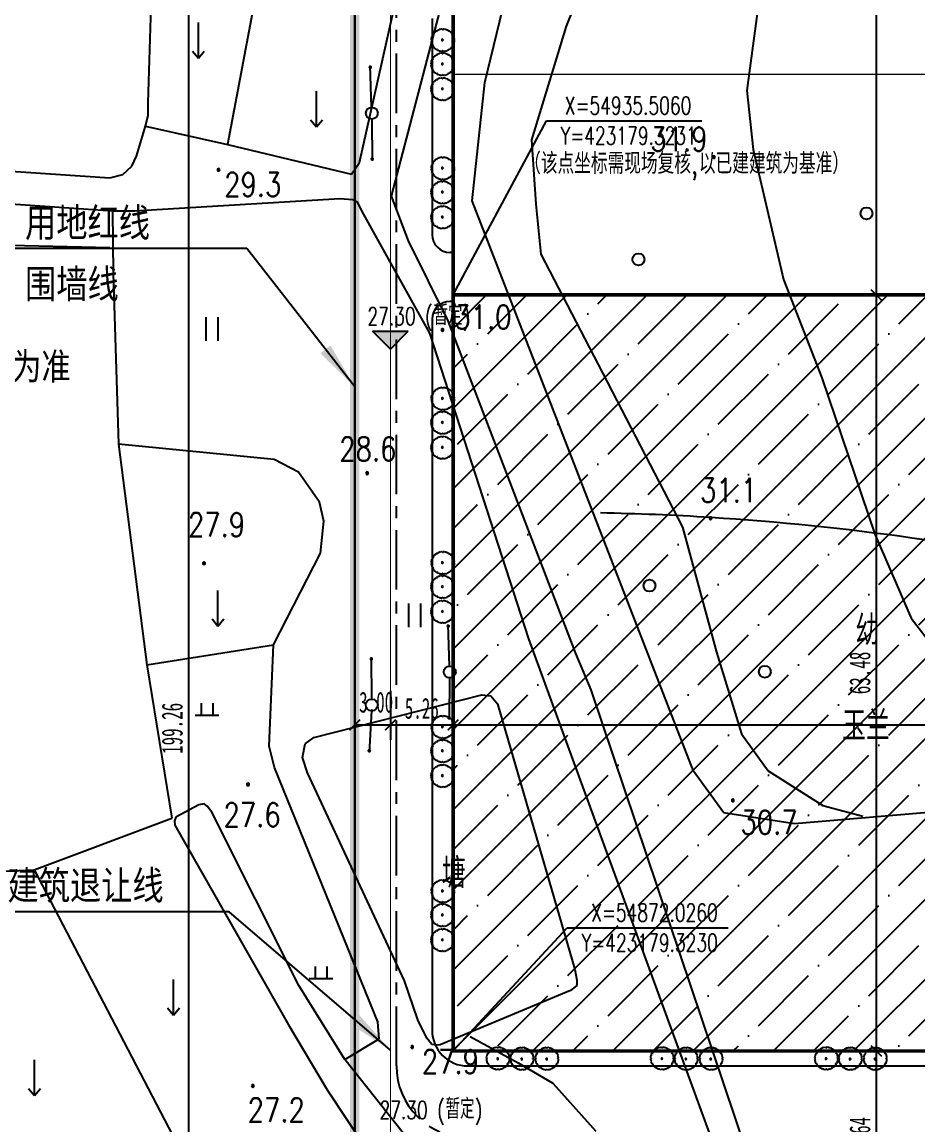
# Model space of a CAD drawing. Header units: millimetres. Extents: x 423080 to 423918, y 54742 to 55570.
# Drawn here: x 423143.1 to 423218.3, y 54865.8 to 54958.4 of the extents above; entities that cross this region are included whole.
import ezdxf
from ezdxf.enums import TextEntityAlignment as Align

# ---------------------------------------------------------------- set-up
doc = ezdxf.new("R2010")
doc.units = ezdxf.units.MM
for name, pattern in [('ACAD_ISO10W100', [18, 12, -3, 0, -3]), ('CENTERX2', [4, 2.5, -0.5, 0.5, -0.5]), ('DASH', [0.35, 0.25, -0.1])]:
    doc.linetypes.add(name, pattern=pattern)
doc.layers.add('0 - 已设计道路边线', color=140, linetype='Continuous', lineweight=50)
for name, color, linetype in [('0 - 建筑控制线', 40, 'Continuous'), ('0 - 新建建筑', 7, 'Continuous'), ('0 - 规划--用地红线', 6, 'Continuous'), ('DIM_COOR', 171, 'Continuous'), ('DIM_ELEV', 171, 'Continuous'), ('DIM_LEAD', 171, 'Continuous'), ('LV', 3, 'Continuous'), ('PUB_DIM', 171, 'Continuous'), ('PUB_TEXT', 7, 'Continuous'), ('Road-zx', 6, 'Continuous'), ('TREE', 3, 'Continuous'), ('地形图', 252, 'Continuous'), ('建设布局', 7, 'Continuous')]:
    doc.layers.add(name, color=color, linetype=linetype)
doc.styles.add('_TCH_DIM', font='SIMPLEX', dxfattribs={"bigfont": 'GBCBIG'})
doc.styles.add('HT', font='simhei.ttf', dxfattribs={"width": 0.8})
doc.styles.add('HZ', font='rs.shx', dxfattribs={"width": 0.8, "bigfont": 'hztxt.shx'})
doc.styles.add('ST_T3', font='', dxfattribs={"width": 0.6})
doc.styles.get("Standard").update_dxf_attribs({"font": 'txt', "bigfont": 'gbcbig.shx'})
doc.styles.get('ST_T3').set_extended_font_data('SimSun')
doc.linetypes.add('FENCELINE2', pattern='A,6.35,-2.54,[132,ltypeshp.shx,S=2.54,R=0,X=-2.54,Y=0],-2.54,25.4', length=36.83)
doc.dimstyles.new('_TCH_ARCH_M_M&&1', dxfattribs={"dimtxt": 1.75, "dimasz": 0.9, "dimexe": 1.25, "dimexo": 1.5, "dimgap": 0.5, "dimtad": 1, "dimzin": 0, "dimdsep": 46, "dimtxsty": 'ST_T3', "dimblk": 'ARCHTICK', "dimcen": 0.09, "dimclrt": 7, "dimazin": 2, "dimtfac": 1, "dimtix": 1, "dimtmove": 2, "dimatfit": 3, "dimfxl": 0, "dimtolj": 1, "dimtzin": 0, "dimarcsym": 0})

# ---------------------------------------------------------------- blocks, each defined once
blk = doc.blocks.new('BRANCHD', base_point=(0.5, 0.5))
for p, q in [((0.951, 0.743), (0.931, 0.754)), ((0.962, 0.694), (0.951, 0.743)), ((0.974, 0.687), (0.962, 0.694)), ((0.97, 0.587), (0.994, 0.594)), ((0.97, 0.571), (0.97, 0.587)), ((1.008, 0.55), (0.97, 0.571)), ((0.987, 0.668), (0.974, 0.687)), ((0.982, 0.647), (0.987, 0.668)), ((0.997, 0.62), (0.982, 0.647)), ((0.994, 0.594), (0.997, 0.62)), ((0.998, 0.504), (1.008, 0.52)), ((1.008, 0.52), (1.008, 0.55))]:
    blk.add_line(p, q)
blk = doc.blocks.new('M_F16')
at = {"xscale": 1016, "yscale": 1016, "zscale": 1016}
for rotation in [90, 59.99999999999999, 150, 180, 120, 30, 330.0000000000001, 210, 240, 270, 300.0000000000001]:
    blk.add_blockref('BRANCHD', (3, 9), dxfattribs=dict(at, rotation=rotation))
blk.add_blockref('BRANCHD', (3, 9), dxfattribs=at)
at = {"width": 0.8, "flags": 9}
for tag in ['YSIZE', 'XSIZE']:
    blk.add_attdef(tag, (0, 0), '', height=0.2, dxfattribs=at)
blk = doc.blocks.new('SHU1')
at = {"layer": 'LV'}
for radius in [137, 92.1]:
    blk.add_circle((214, 644), radius, dxfattribs=at)
at = {"layer": 'LV', "xscale": 4.5, "yscale": 4.5, "zscale": 4.5}
blk.add_blockref('M_F16', (267, 678), dxfattribs=at)
blk = doc.blocks.new('dxing')
at = {"layer": '地形图', "color": 250, "linetype": 'Continuous'}
for p, q in [((421303.574, 54821.456, 29.12), (421297.664, 54789.946, 29.12)), ((421308.742, 54788.422, 30.34), (421315.574, 54818.986, 30.34)), ((421319.489, 54816.443, 30.69), (421311.394, 54785.596, 30.69)), ((421330.522, 54810.934, 31), (421326.102, 54799.887, 31)), ((421319.275, 54795.146, 30.69), (421322.899, 54810.192, 30.69)), ((421342.855, 54806.396, 32), (421341.263, 54794.492, 32)), ((421291.011, 54793.436, 28.92), (421291.337, 54803.944, 28.92)), ((421295.217, 54797.194), (421295.217, 54800.194)), ((421326.102, 54799.887, 31), (421323.2, 54790.347, 31)), ((421294.717, 54797.794), (421295.217, 54797.194)), ((421295.217, 54797.194), (421295.717, 54797.794)), ((421309.767, 54793.076), (421309.647, 54796.574)), ((421318.214, 54785.226, 30.69), (421319.275, 54795.146, 30.69)), ((421305.132, 54791.419), (421305.132, 54794.419)), ((421341.263, 54794.492, 32), (421341.81, 54789.532, 32)), ((421290.993, 54792.398, 28.92), (421291.011, 54793.436, 28.92)), ((421290.774, 54791.486, 28.92), (421290.993, 54792.398, 28.92)), ((421290.021, 54788.969, 28.92), (421290.774, 54791.486, 28.92)), ((421290.774, 54791.486, 29.34), (421297.664, 54789.946, 29.34)), ((421304.632, 54792.019), (421305.132, 54791.419)), ((421305.132, 54791.419), (421305.632, 54792.019)), ((421309.788, 54792.076), (421309.815, 54788.577)), ((421234.446, 54790.673, 28.92), (421287.788, 54787.15, 28.92)), ((421323.2, 54790.347, 31), (421323.549, 54784.94, 31)), ((421297.664, 54789.946, 29.34), (421308.074, 54787.456, 29.34)), ((421341.81, 54789.532, 32), (421344.36, 54778.609, 32)), ((421289.631, 54788.13, 28.92), (421290.021, 54788.969, 28.92)), ((421308.074, 54787.456, 30.34), (421308.742, 54788.422, 30.34)), ((421288.884, 54787.426, 28.92), (421289.631, 54788.13, 28.92)), ((421287.788, 54787.15, 28.92), (421288.884, 54787.426, 28.92)), ((421288.884, 54787.426, 28.92), (421288.884, 54787.426, 28.92)), ((421284.761, 54784.574, 29.3), (421260.821, 54786.174, 29.3)), ((421307.105, 54785.391), (421289.875, 54784.357)), ((421308.184, 54785.296), (421307.105, 54785.391)), ((421308.598, 54785.066), (421308.184, 54785.296)), ((421308.954, 54784.384), (421308.598, 54785.066)), ((421311.394, 54785.596, 30.28), (421312.824, 54781.856, 30.28)), ((421336.777, 54737.318, 30.69), (421318.214, 54785.226, 30.69)), ((421323.549, 54784.94, 31), (421323.979, 54780.749, 31)), ((421288.014, 54784.356, 29.3), (421284.761, 54784.574, 29.3)), ((421289.875, 54784.357), (421288.014, 54784.356)), ((421288.014, 54784.356), (421288.074, 54779.136)), ((421314.654, 54774.116), (421308.954, 54784.384)), ((421272.456, 54781.663, 26.29), (421287.781, 54781.309, 26.29)), ((421312.824, 54781.856, 30.28), (421316.168, 54775.151, 30.28)), ((421323.979, 54780.749, 31), (421328.778, 54771.476, 31)), ((421288.074, 54779.136), (421288.504, 54764.786)), ((421344.36, 54778.609, 32), (421347.562, 54770.353, 32)), ((421295.881, 54773.458), (421295.881, 54775.458)), ((421296.881, 54773.458), (421296.881, 54775.458)), ((421316.168, 54775.151, 30.28), (421326.894, 54747.212, 30.28)), ((421322.964, 54748.426), (421314.654, 54774.116)), ((421328.778, 54771.476, 31), (421335.875, 54757.803, 31)), ((421347.562, 54770.353, 32), (421352.024, 54757.233, 32)), ((421288.504, 54764.786), (421290.884, 54746.256)), ((421301.594, 54763.496), (421288.504, 54764.786)), ((421303.636, 54762.442), (421301.594, 54763.496)), ((421305.39, 54759.909), (421303.636, 54762.442)), ((421305.764, 54758.306), (421305.39, 54759.909)), ((421305.487, 54755.622), (421305.764, 54758.306)), ((421335.875, 54757.803, 31), (421338.717, 54747.325, 31)), ((421352.024, 54757.233, 32), (421355.061, 54750.167, 32)), ((421301.524, 54747.936), (421305.487, 54755.622)), ((421296.865, 54749.505), (421296.865, 54752.505)), ((421312.891, 54749.418), (421312.891, 54751.418)), ((421313.891, 54749.418), (421313.891, 54751.418)), ((421296.365, 54750.105), (421296.865, 54749.505)), ((421296.865, 54749.505), (421297.365, 54750.105)), ((421316.308, 54746.156), (421316.196, 54749.654)), ((421355.061, 54750.167, 32), (421358.324, 54745.951, 32)), ((421290.884, 54746.256), (421301.524, 54747.936)), ((421301.169, 54739.426, 27.03), (421301.524, 54747.936, 27.03)), ((421339.721, 54702.663), (421322.964, 54748.426)), ((421309.77, 54743.386, 4.13), (421309.742, 54746.886, 4.13)), ((421326.894, 54747.212, 30.28), (421328.174, 54744.156, 30.28)), ((421338.717, 54747.325, 31), (421340.833, 54740.474, 31)), ((421290.884, 54746.256), (421292.984, 54733.376)), ((421316.317, 54745.156), (421316.271, 54741.657)), ((421328.174, 54744.156, 30.28), (421342.21, 54702.471, 30.28)), ((421295.444, 54743.024), (421295.444, 54742.024)), ((421296.444, 54743.024), (421296.444, 54742.024)), ((421304.913, 54740.149, 28.35), (421319.023, 54743.723, 28.35)), ((421319.023, 54743.723, 28.35), (421319.774, 54743.646, 28.35)), ((421319.774, 54743.646, 28.35), (421320.345, 54742.975, 28.35)), ((421309.747, 54742.387, 4.13), (421309.558, 54738.892, 4.13)), ((421320.345, 54742.975, 28.35), (421326.826, 54720.676, 28.35)), ((421294.944, 54742.024), (421296.944, 54742.024)), ((421340.833, 54740.474, 31), (421343.07, 54737.345, 31)), ((421301.598, 54737.646, 27.03), (421301.169, 54739.426, 27.03)), ((421303.952, 54738.464, 28.35), (421304.192, 54739.619, 28.35)), ((421304.192, 54739.619, 28.35), (421304.913, 54740.149, 28.35)), ((421304.389, 54737.2, 28.35), (421303.952, 54738.464, 28.35)), ((421310.301, 54716.286, 27.03), (421301.598, 54737.646, 27.03)), ((421312.514, 54719.716, 28.35), (421304.389, 54737.2, 28.35)), ((421339.304, 54733.846, 30.69), (421336.777, 54737.318, 30.69)), ((421343.07, 54737.345, 31), (421347.654, 54734.438, 31)), ((421295.267, 54734.507, 27.03), (421293.33, 54733.472, 27.03)), ((421295.695, 54734.587, 27.03), (421295.267, 54734.507, 27.03)), ((421295.958, 54734.399, 27.03), (421295.695, 54734.587, 27.03)), ((421296.344, 54733.895, 27.03), (421295.958, 54734.399, 27.03)), ((421303.642, 54719.317, 27.03), (421296.344, 54733.895, 27.03)), ((421339.304, 54733.846, 30.69), (421345.268, 54732.945, 30.69)), ((421345.268, 54732.945, 30.69), (421360.449, 54734.231, 30.69)), ((421347.654, 54734.438, 31), (421351.009, 54733.544, 31)), ((421281.444, 54729.036, 27.19), (421292.984, 54733.376, 27.19)), ((421293.33, 54733.472, 27.03), (421293.217, 54733.154, 27.03)), ((421293.217, 54733.154, 27.03), (421293.239, 54732.791, 27.03)), ((421293.239, 54732.791, 27.03), (421302.779, 54716.015, 27.03)), ((421275.344, 54728.776, 27.19), (421281.444, 54729.036, 27.19)), ((421281.444, 54729.036, 27.19), (421293.783, 54705.352, 27.19)), ((421305.014, 54720.917), (421305.014, 54719.917)), ((421306.014, 54720.917), (421306.014, 54719.917)), ((421304.514, 54719.917), (421306.514, 54719.917)), ((421326.826, 54720.676, 28.35), (421326.989, 54719.773, 28.35)), ((421293.126, 54716.841), (421293.126, 54719.841)), ((421307.512, 54713.113, 27.03), (421303.642, 54719.317, 27.03)), ((421313.639, 54716.457, 28.35), (421312.514, 54719.716, 28.35)), ((421326.984, 54719.336, 28.35), (421326.467, 54718.923, 28.35)), ((421326.989, 54719.773, 28.35), (421326.984, 54719.336, 28.35)), ((421326.467, 54718.923, 28.35), (421315.532, 54714.359, 28.35)), ((421292.626, 54717.441), (421293.126, 54716.841)), ((421293.126, 54716.841), (421293.626, 54717.441)), ((421310.394, 54714.846, 27.03), (421310.301, 54716.286, 27.03)), ((421314.396, 54714.902, 28.35), (421313.639, 54716.457, 28.35)), ((421302.779, 54716.015, 27.03), (421306.044, 54710.566, 27.03)), ((421307.512, 54713.113, 27.03), (421310.394, 54714.846, 27.03)), ((421314.834, 54714.366, 28.35), (421314.396, 54714.902, 28.35)), ((421315.181, 54714.333, 28.35), (421314.834, 54714.366, 28.35)), ((421315.532, 54714.359, 28.35), (421315.181, 54714.333, 28.35)), ((421318.04, 54715.039, 28), (421322.075, 54712.838, 28)), ((421281.469, 54710.084), (421281.469, 54713.084)), ((421322.619, 54694.127, 27.03), (421307.512, 54713.113, 27.03)), ((421322.075, 54712.838, 28), (421324.987, 54711.14, 28)), ((421280.969, 54710.684), (421281.469, 54710.084)), ((421281.469, 54710.084), (421281.969, 54710.684)), ((421324.987, 54711.14, 28), (421328.601, 54707.089, 28)), ((421306.044, 54710.566, 27.03), (421306.044, 54710.566, 27.03)), ((421306.044, 54710.566, 27.03), (421311.851, 54701.807, 27.03))]:
    blk.add_line(p, q, dxfattribs=at)
at = {"layer": '地形图', "color": 250, "linetype": 'Continuous', "const_width": 0.15, "flags": 128}
for points in [[(421309.655, 54796.349, 1), (421309.649, 54796.499, 1)], [(421309.813, 54788.802, 1), (421309.815, 54788.652, 1)], [(421316.203, 54749.429, 1), (421316.198, 54749.579, 1)], [(421309.744, 54746.661, 1), (421309.743, 54746.811, 1)], [(421316.274, 54741.882, 1), (421316.272, 54741.732, 1)], [(421309.57, 54739.117, 1), (421309.562, 54738.967, 1)]]:
    blk.add_lwpolyline(points, format="xyb", close=True, dxfattribs=at)
at = {"layer": '地形图', "color": 250, "linetype": 'Continuous'}
for centre in [(421309.784, 54792.576), (421351.314, 54784.158), (421333.095, 54752.91), (421316.324, 54745.656), (421309.774, 54742.886, 4.13)]:
    blk.add_circle(centre, 0.5, dxfattribs=at)
for start, end in [(87.64528, 88.87396), (86.41659, 87.64528), (81.92091, 86.41659), (77.42522, 81.92091)]:
    blk.add_arc((421324.717, 54542.676), 216.371, start, end, dxfattribs=at)
for centre, major_axis, start_param, end_param in [((421338.504, 54788.886, 31.92), (0.0707, 0.0707), 5.497787, 8.63938), ((421338.504, 54788.886, 31.92), (0.0707, 0.0707), 2.356194, 5.497787), ((421296.92, 54787.822, 29.3), (0.0707, 0.0707), 5.497787, 8.63938), ((421296.92, 54787.822, 29.3), (0.0707, 0.0707), 2.356194, 5.497787), ((421332.17, 54780.298), (-0.354, 0.354), 3.926991, 10.210176), ((421315.711, 54774.381, 30.99), (0.0707, 0.0707), 5.497787, 8.63938), ((421315.711, 54774.381, 30.99), (0.0707, 0.0707), 2.356194, 5.497787), ((421309.385, 54762.349, 28.62), (0.0707, 0.0707), 5.497787, 8.63938), ((421309.385, 54762.349, 28.62), (0.0707, 0.0707), 2.356194, 5.497787), ((421338.224, 54758.566, 31.09), (0.0707, 0.0707), 5.497787, 8.63938), ((421338.224, 54758.566, 31.09), (0.0707, 0.0707), 2.356194, 5.497787), ((421295.695, 54754.783, 27.88), (0.0707, 0.0707), 5.497787, 8.63938), ((421295.695, 54754.783, 27.88), (0.0707, 0.0707), 2.356194, 5.497787), ((421342.779, 54745.677), (-0.354, 0.354), 3.926991, 10.210176), ((421299.386, 54736.211, 27.6), (0.0707, 0.0707), 5.497787, 8.63938), ((421299.386, 54736.211, 27.6), (0.0707, 0.0707), 2.356194, 5.497787), ((421340.097, 54734.866, 30.69), (0.0707, 0.0707), 5.497787, 8.63938), ((421340.097, 54734.866, 30.69), (0.0707, 0.0707), 2.356194, 5.497787), ((421313.162, 54714.166, 27.92), (0.0707, 0.0707), 5.497787, 8.63938), ((421313.162, 54714.166, 27.92), (0.0707, 0.0707), 2.356194, 5.497787), ((421299.786, 54710.9, 27.22), (0.0707, 0.0707), 5.497787, 8.63938), ((421299.786, 54710.9, 27.22), (0.0707, 0.0707), 2.356194, 5.497787)]:
    blk.add_ellipse(centre, major_axis=major_axis, ratio=1, start_param=start_param, end_param=end_param, dxfattribs=at)
at = {"layer": '地形图', "color": 250, "linetype": 'Continuous', "style": 'HZ', "width": 0.8}
for s, height, p in [('31.9', 2, (421335.567, 54790.396)), ('29.3', 2, (421299.785, 54786.584)), ('31.0', 2, (421319.107, 54775.464)), ('28.6', 2, (421309.449, 54764.377)), ('31.1', 2, (421339.742, 54760.915)), ('27.9', 2, (421296.744, 54758.024)), ('幼', 2.5, (421351.389, 54749.292)), ('玉兰', 2.5, (421351.275, 54741.258)), ('27.6', 2, (421299.732, 54733.659)), ('30.7', 2, (421343.131, 54733.034)), ('塘', 2.5, (421316.669, 54728.912)), ('27.9', 2, (421316.38, 54712.933)), ('27.2', 2, (421301.762, 54708.879))]:
    blk.add_text(s, height=height, dxfattribs=at).set_placement(p, align=Align.MIDDLE)
blk = doc.blocks.new('_ArchTick')
at = {"color": 0, "linetype": 'ByBlock', "const_width": 0.15}
blk.add_lwpolyline([(-0.5, -0.5), (0.5, 0.5)], dxfattribs=at)
blk = doc.blocks.new('*D61')
at = {"layer": 'Defpoints', "color": 0}
for p in [(423210.059, 54872.026), (423214.861, 54872.026), (423210.059, 54857.386)]:
    blk.add_point(p, dxfattribs=at)
at = {"layer": 'PUB_DIM', "color": 0, "lineweight": -2}
for p, q in [((423211.559, 54872.026), (423216.111, 54872.026)), ((423214.861, 54857.386), (423214.861, 54872.026)), ((423211.559, 54857.386), (423216.111, 54857.386))]:
    blk.add_line(p, q, dxfattribs=at)
at = {"layer": 'PUB_DIM', "color": 0, "lineweight": -2, "xscale": 0.9, "yscale": 0.9, "zscale": 0.9}
for p, rotation in [((423214.861, 54872.026), 90), ((423214.861, 54857.386), 270)]:
    blk.add_blockref('_ArchTick', p, dxfattribs=dict(at, rotation=rotation))
at = {"layer": 'PUB_DIM', "color": 7, "insert": (423213.486, 54864.706), "char_height": 1.75, "attachment_point": 5, "rotation": 90, "style": 'ST_T3'}
blk.add_mtext('\\A1;14.64', dxfattribs=at)
blk = doc.blocks.new('*D62')
at = {"layer": 'Defpoints', "color": 0}
for p in [(423210.059, 54935.506), (423214.861, 54935.506), (423210.059, 54872.026)]:
    blk.add_point(p, dxfattribs=at)
at = {"layer": 'PUB_DIM', "color": 0, "lineweight": -2}
for p, q in [((423211.559, 54935.506), (423216.111, 54935.506)), ((423214.861, 54872.026), (423214.861, 54935.506)), ((423211.559, 54872.026), (423216.111, 54872.026))]:
    blk.add_line(p, q, dxfattribs=at)
at = {"layer": 'PUB_DIM', "color": 0, "lineweight": -2, "xscale": 0.9, "yscale": 0.9, "zscale": 0.9}
for p, rotation in [((423214.861, 54935.506), 90), ((423214.861, 54872.026), 270)]:
    blk.add_blockref('_ArchTick', p, dxfattribs=dict(at, rotation=rotation))
at = {"layer": 'PUB_DIM', "color": 7, "insert": (423213.486, 54903.766), "char_height": 1.75, "attachment_point": 5, "rotation": 90, "style": 'ST_T3'}
blk.add_mtext('\\A1;63.48', dxfattribs=at)
blk = doc.blocks.new('*D63')
at = {"layer": 'Defpoints', "color": 0}
for p in [(423210.059, 54992.506), (423214.861, 54992.506), (423210.059, 54935.506)]:
    blk.add_point(p, dxfattribs=at)
at = {"layer": 'PUB_DIM', "color": 0, "lineweight": -2}
for p, q in [((423211.559, 54992.506), (423216.111, 54992.506)), ((423214.861, 54935.506), (423214.861, 54992.506)), ((423211.559, 54935.506), (423216.111, 54935.506))]:
    blk.add_line(p, q, dxfattribs=at)
at = {"layer": 'PUB_DIM', "color": 0, "lineweight": -2, "xscale": 0.9, "yscale": 0.9, "zscale": 0.9}
for p, rotation in [((423214.861, 54992.506), 90), ((423214.861, 54935.506), 270)]:
    blk.add_blockref('_ArchTick', p, dxfattribs=dict(at, rotation=rotation))
at = {"layer": 'PUB_DIM', "color": 7, "insert": (423213.486, 54964.006), "char_height": 1.75, "attachment_point": 5, "rotation": 90, "style": 'ST_T3'}
blk.add_mtext('\\A1;57.00', dxfattribs=at)
blk = doc.blocks.new('*D66')
at = {"layer": 'Defpoints', "color": 0}
for p in [(423157.122, 54998.746), (423171.063, 54998.746), (423171.063, 54799.483)]:
    blk.add_point(p, dxfattribs=at)
at = {"layer": 'PUB_DIM', "color": 0, "lineweight": -2}
for p, q in [((423169.563, 54998.746), (423155.872, 54998.746)), ((423157.122, 54799.483), (423157.122, 54998.746)), ((423169.563, 54799.483), (423155.872, 54799.483))]:
    blk.add_line(p, q, dxfattribs=at)
at = {"layer": 'PUB_DIM', "color": 0, "lineweight": -2, "xscale": 0.9, "yscale": 0.9, "zscale": 0.9}
for p, rotation in [((423157.122, 54998.746), 90), ((423157.122, 54799.483), 270)]:
    blk.add_blockref('_ArchTick', p, dxfattribs=dict(at, rotation=rotation))
at = {"layer": 'PUB_DIM', "color": 7, "insert": (423155.747, 54899.114), "char_height": 1.75, "attachment_point": 5, "rotation": 90, "style": 'ST_T3'}
blk.add_mtext('\\A1;199.26', dxfattribs=at)
blk = doc.blocks.new('*D69')
at = {"layer": 'Defpoints', "color": 0}
for p in [(423171.063, 54903.766), (423174.063, 54903.766), (423174.063, 54899.409)]:
    blk.add_point(p, dxfattribs=at)
at = {"layer": 'PUB_DIM', "color": 0, "lineweight": -2}
for p, q in [((423171.063, 54902.266), (423171.063, 54898.159)), ((423174.063, 54902.266), (423174.063, 54898.159)), ((423171.063, 54899.409), (423174.063, 54899.409))]:
    blk.add_line(p, q, dxfattribs=at)
at = {"layer": 'PUB_DIM', "color": 0, "lineweight": -2, "xscale": 0.9, "yscale": 0.9, "zscale": 0.9, "rotation": 180}
blk.add_blockref('_ArchTick', (423171.063, 54899.409), dxfattribs=at)
at = {"layer": 'PUB_DIM', "color": 0, "lineweight": -2, "xscale": 0.9, "yscale": 0.9, "zscale": 0.9}
blk.add_blockref('_ArchTick', (423174.063, 54899.409), dxfattribs=at)
at = {"layer": 'PUB_DIM', "color": 7, "insert": (423172.863, 54901.302), "char_height": 1.75, "attachment_point": 5, "style": 'ST_T3'}
blk.add_mtext('\\A1;3.00', dxfattribs=at)
blk = doc.blocks.new('*D70')
at = {"layer": 'Defpoints', "color": 0}
for p in [(423174.063, 54903.766), (423179.323, 54903.766), (423179.323, 54899.409)]:
    blk.add_point(p, dxfattribs=at)
at = {"layer": 'PUB_DIM', "color": 0, "lineweight": -2}
for p, q in [((423174.063, 54902.266), (423174.063, 54898.159)), ((423179.323, 54902.266), (423179.323, 54898.159)), ((423174.063, 54899.409), (423179.323, 54899.409))]:
    blk.add_line(p, q, dxfattribs=at)
at = {"layer": 'PUB_DIM', "color": 0, "lineweight": -2, "xscale": 0.9, "yscale": 0.9, "zscale": 0.9, "rotation": 180}
blk.add_blockref('_ArchTick', (423174.063, 54899.409), dxfattribs=at)
at = {"layer": 'PUB_DIM', "color": 0, "lineweight": -2, "xscale": 0.9, "yscale": 0.9, "zscale": 0.9}
blk.add_blockref('_ArchTick', (423179.323, 54899.409), dxfattribs=at)
at = {"layer": 'PUB_DIM', "color": 7, "insert": (423176.693, 54900.784), "char_height": 1.75, "attachment_point": 5, "style": 'ST_T3'}
blk.add_mtext('\\A1;5.26', dxfattribs=at)
blk = doc.blocks.new('*D71')
at = {"layer": 'Defpoints', "color": 0}
for p in [(423179.323, 54903.766), (423287.803, 54903.766), (423287.803, 54899.409)]:
    blk.add_point(p, dxfattribs=at)
at = {"layer": 'PUB_DIM', "color": 0, "lineweight": -2}
for p, q in [((423179.323, 54902.266), (423179.323, 54898.159)), ((423287.803, 54902.266), (423287.803, 54898.159)), ((423179.323, 54899.409), (423287.803, 54899.409))]:
    blk.add_line(p, q, dxfattribs=at)
at = {"layer": 'PUB_DIM', "color": 0, "lineweight": -2, "xscale": 0.9, "yscale": 0.9, "zscale": 0.9, "rotation": 180}
blk.add_blockref('_ArchTick', (423179.323, 54899.409), dxfattribs=at)
at = {"layer": 'PUB_DIM', "color": 0, "lineweight": -2, "xscale": 0.9, "yscale": 0.9, "zscale": 0.9}
blk.add_blockref('_ArchTick', (423287.803, 54899.409), dxfattribs=at)
at = {"layer": 'PUB_DIM', "color": 7, "insert": (423233.563, 54900.784), "char_height": 1.75, "attachment_point": 5, "style": 'ST_T3'}
blk.add_mtext('\\A1;108.48', dxfattribs=at)

msp = doc.modelspace()

# ---------------------------------------------------------------- hatches: boundary and pattern name
h = msp.add_hatch()
h.set_pattern_fill('ANSI35', color=1, scale=1.5, style=0)
h.set_pattern_definition([(45, (0, 0), (-3.367596045, 3.367596045), []), (45, (3.3676, 0), (-3.367596045, 3.367596045), [5.953125, -1.190625, 0, -1.190625])])
h.paths.add_polyline_path([(423179.323, 54935.506), (423287.803, 54935.506), (423287.803, 54872.026), (423179.323, 54872.026)])
at = {"layer": 'DIM_ELEV'}
msp.add_hatch(color=256, dxfattribs=at).paths.add_polyline_path([(423174.063, 54930.952), (423172.563, 54932.452), (423175.563, 54932.452)])

# ---------------------------------------------------------------- linework, layer by layer
at = {"layer": '0 - 已设计道路边线', "color": 5, "lineweight": -2}
for p, q in [((423177.563, 54958.716), (423177.563, 54940.566)), ((423179.323, 54939.066), (423179.063, 54939.066)), ((423179.323, 54934.966), (423179.063, 54934.966)), ((423177.563, 54933.466), (423177.563, 54873.766)), ((423180.563, 54870.766), (423286.923, 54870.766))]:
    msp.add_line(p, q, dxfattribs=at)
for centre, radius, start, end in [((423179.063, 54940.566), 1.5, 180, 270), ((423179.063, 54933.466), 1.5, 90, 180), ((423180.563, 54873.766), 3, 180, 270)]:
    msp.add_arc(centre, radius, start, end, dxfattribs=at)
at = {"layer": '0 - 建筑控制线', "linetype": 'FENCELINE2', "ltscale": 0.1, "const_width": 0.2}
msp.add_lwpolyline([(423179.577, 54800.1), (423171.063, 54799.483), (423171.063, 54998.746), (423353.522, 54998.746), (423353.523, 54812.702), (423314.007, 54809.839)], dxfattribs=at)
at = {"layer": '0 - 新建建筑', "const_width": 0.3}
msp.add_lwpolyline([(423287.803, 54935.506), (423179.323, 54935.506), (423179.323, 54992.506), (423287.803, 54992.506), (423287.803, 54935.506)], dxfattribs=at)
at = {"layer": '0 - 新建建筑', "linetype": 'DASH', "ltscale": 5, "const_width": 0.1}
msp.add_lwpolyline([(423179.323, 54954.026), (423287.803, 54954.026)], dxfattribs=at)
at = {"layer": '0 - 新建建筑', "const_width": 0.3}
msp.add_lwpolyline([(423287.803, 54872.026), (423179.323, 54872.026), (423179.323, 54935.506), (423287.803, 54935.506)], close=True, dxfattribs=at)
at = {"layer": '0 - 规划--用地红线', "color": 6, "linetype": 'ACAD_ISO10W100', "ltscale": 0.5, "const_width": 0.8}
msp.add_lwpolyline([(423171.063, 54998.746), (423353.522, 54998.746), (423353.522, 54812.702), (423171.063, 54799.483)], close=True, dxfattribs=at)
at = {"layer": '0 - 规划--用地红线', "color": 1, "linetype": 'ACAD_ISO10W100', "ltscale": 0.5, "const_width": 0.1}
msp.add_lwpolyline([(423174.063, 54995.746), (423350.522, 54995.746), (423350.522, 54817.498), (423174.063, 54804.713)], close=True, dxfattribs=at)
at = {"layer": 'DIM_COOR', "color": 3}
for p, q in [((423179.323, 54935.506), (423187.17, 54950.138)), ((423187.17, 54950.138), (423200.205, 54950.138)), ((423179.323, 54872.026), (423188.889, 54882.377)), ((423188.889, 54882.377), (423202.419, 54882.377))]:
    msp.add_line(p, q, dxfattribs=at)
at = {"layer": 'DIM_ELEV'}
for p, q in [((423174.063, 54930.952), (423172.563, 54932.452)), ((423172.563, 54932.452), (423175.563, 54932.452)), ((423174.063, 54930.952), (423175.563, 54932.452))]:
    msp.add_line(p, q, dxfattribs=at)
at = {"layer": 'DIM_LEAD'}
for p, q in [((423162.01, 54939.396), (423142.423, 54939.396)), ((423171.063, 54927.782), (423162.01, 54939.396)), ((423160.534, 54883.715), (423140.947, 54883.715)), ((423174.063, 54872.101), (423160.534, 54883.715))]:
    msp.add_line(p, q, dxfattribs=at)
for points in [[(423171.063, 54927.782, 0, 1.067, 0), (423168.604, 54930.937, 0, 0, 0)], [(423174.063, 54872.101, 0, 1.067, 0), (423171.028, 54874.706, 0, 0, 0)]]:
    msp.add_lwpolyline(points, format="xyseb", dxfattribs=at)
at = {"layer": 'Road-zx', "color": 4, "linetype": 'CENTERX2', "ltscale": 2}
msp.add_line((423174.563, 54870.766), (423174.563, 54990.266), dxfattribs=at)
msp.add_arc((423180.563, 54870.766), 6, 180, 270, dxfattribs=at)
at = {"layer": '建设布局', "color": 1, "linetype": 'Continuous', "flags": 128}
msp.add_lwpolyline([(423097.162, 54998.746), (423171.063, 54998.746), (423171.063, 54799.483), (423097.162, 54794.129)], dxfattribs=at)
msp.add_lwpolyline([(423097.162, 54998.746), (423171.063, 54998.746), (423171.063, 54799.483), (423097.162, 54794.129)], dxfattribs=at)

# ---------------------------------------------------------------- block references
at = {"color": 1}
msp.add_blockref('dxing', (1862.716, 158.193), dxfattribs=at)
at = {"layer": 'TREE', "extrusion": (0, 0, -1), "xscale": 0.0004110838609215419, "yscale": 0.0004110836464220474, "zscale": -0.0004110837350400002}
for p, rotation in [((-423178.298, 54957.168), 170.5110632624708), ((-423178.277, 54955.153), 170.5110632624708), ((-423178.277, 54953.06), 170.5110632624708), ((-423178.298, 54946.405), 170.5110632624708), ((-423178.277, 54944.39), 170.5110632624708), ((-423178.277, 54942.297), 170.5110632624708), ((-423178.298, 54927.066), 170.5110632624708), ((-423178.277, 54925.051), 170.5110632624708), ((-423178.277, 54922.958), 170.5110632624708), ((-423178.298, 54913.281), 170.5110632624708), ((-423178.277, 54911.266), 170.5110632624708), ((-423178.277, 54909.173), 170.5110632624708), ((-423178.298, 54899.496), 170.5110632624708), ((-423178.277, 54897.481), 170.5110632624708), ((-423178.277, 54895.388), 170.5110632624708), ((-423178.298, 54885.711), 170.5110632624708), ((-423178.277, 54883.696), 170.5110632624708), ((-423178.277, 54881.603), 170.5110632624708), ((-423182.817, 54871.238), 80.51106326247083), ((-423184.832, 54871.217), 80.51106326247083), ((-423186.925, 54871.217), 80.51106326247083), ((-423196.602, 54871.238), 80.51106326247083), ((-423198.617, 54871.217), 80.51106326247083), ((-423200.71, 54871.217), 80.51106326247083), ((-423210.387, 54871.238), 80.51106326247083), ((-423212.402, 54871.217), 80.51106326247083), ((-423214.495, 54871.217), 80.51106326247083)]:
    msp.add_blockref('SHU1', p, dxfattribs=dict(at, rotation=rotation))

# ---------------------------------------------------------------- texts
at = {"layer": 'PUB_TEXT'}
for s, height, style, width, p in [('X=54935.5060', 1.4875, '_TCH_DIM', 0.705882, (423188.705, 54950.663)), ('Y=423179.3231', 1.4875, '_TCH_DIM', 0.705882, (423188.355, 54948.125)), ('（该点坐标需现场复核', 1.75, 'HZ', 0.8, (423185.292, 54945.67)), ('以已建建筑为基准）', 1.75, 'HZ', 0.8, (423199.959, 54945.67)), (',', 1.75, 'HZ', 0.8, (423199.292, 54945.67)), ('用地红线', 2.4034, 'HT', 0.8, (423143.383, 54940.383)), ('围墙线', 2.4034, 'HT', 0.8, (423143.383, 54935.236)), ('(', 1.488, '_TCH_DIM', 0.705882, (423176.978, 54932.977)), (')', 1.488, '_TCH_DIM', 0.705882, (423180.136, 54932.977)), ('27.30', 1.4875, '_TCH_DIM', 0.705882, (423172.128, 54932.977)), ('建筑退让线', 2.4034, 'HT', 0.8, (423141.907, 54884.729)), ('X=54872.0260', 1.4875, '_TCH_DIM', 0.705882, (423190.919, 54882.902)), ('Y=423179.3230', 1.4875, '_TCH_DIM', 0.705882, (423190.119, 54880.364)), ('(', 1.488, '_TCH_DIM', 0.705882, (423177.995, 54866.324)), (')', 1.488, '_TCH_DIM', 0.705882, (423181.153, 54866.324)), ('27.30', 1.4875, '_TCH_DIM', 0.705882, (423173.145, 54866.324))]:
    msp.add_text(s, height=height, dxfattribs=dict(at, style=style, width=width)).set_placement(p)
at = {"layer": 'PUB_TEXT', "style": '_TCH_DIM'}
for p in [(423177.678, 54932.977), (423178.695, 54866.324)]:
    msp.add_text('暂定', height=1.6879, dxfattribs=at).set_placement(p)
at = {"layer": 'PUB_TEXT', "color": 0, "style": 'HT', "width": 0.8}
msp.add_text('道路做法仅供参考，具体以市政景观设计为准', height=2.25316, dxfattribs=at).set_placement((423098.047, 54928.388, 61.404))

# ---------------------------------------------------------------- dimensions: what is measured, and where the dimension line sits
at = {"layer": 'PUB_DIM'}
dim = msp.add_aligned_dim(p1=(423171.063, 54799.483), p2=(423171.063, 54998.746), distance=13.941, dimstyle='_TCH_ARCH_M_M&&1', dxfattribs=at)
dim.commit()
dim.dimension.update_dxf_attribs({"geometry": '*D66', "text_midpoint": (423155.747, 54899.114)})
for base, p1, p2, picture, middle in [((423214.861, 54992.506), (423210.059, 54935.506), (423210.059, 54992.506), '*D63', (423213.486, 54964.006)), ((423214.861, 54935.506), (423210.059, 54872.026), (423210.059, 54935.506), '*D62', (423213.486, 54903.766)), ((423214.861, 54872.026), (423210.059, 54857.386), (423210.059, 54872.026), '*D61', (423213.486, 54864.706))]:
    dim = msp.add_linear_dim(base=base, p1=p1, p2=p2, angle=90, dimstyle='_TCH_ARCH_M_M&&1', override={"dimgap": 0}, dxfattribs=at)
    dim.commit()
    dim.dimension.update_dxf_attribs({"geometry": picture, "text_midpoint": middle, "dimtype": 129, "text_rotation": 90})
dim = msp.add_linear_dim(base=(423174.063, 54899.409), p1=(423171.063, 54903.766), p2=(423174.063, 54903.766), angle=0, dimstyle='_TCH_ARCH_M_M&&1', dxfattribs=at)
dim.commit()
dim.dimension.update_dxf_attribs({"geometry": '*D69', "text_midpoint": (423172.863, 54901.302), "dimtype": 129})
for base, p1, p2, picture, middle in [((423179.323, 54899.409), (423174.063, 54903.766), (423179.323, 54903.766), '*D70', (423176.693, 54900.784)), ((423287.803, 54899.409), (423179.323, 54903.766), (423287.803, 54903.766), '*D71', (423233.563, 54900.784))]:
    dim = msp.add_linear_dim(base=base, p1=p1, p2=p2, angle=0, dimstyle='_TCH_ARCH_M_M&&1', override={"dimgap": 0}, dxfattribs=at)
    dim.commit()
    dim.dimension.update_dxf_attribs({"geometry": picture, "text_midpoint": middle, "dimtype": 129})

doc.saveas('drawing.dxf')
